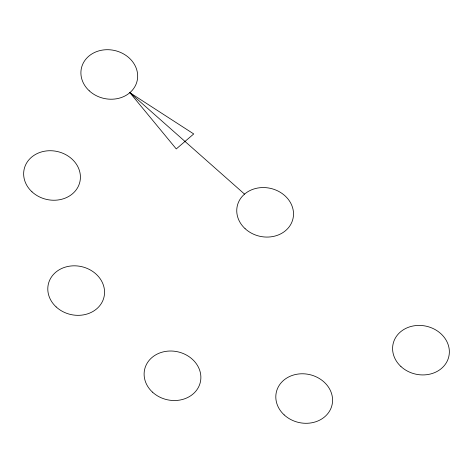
<?xml version="1.0" encoding="UTF-8"?>
<svg xmlns="http://www.w3.org/2000/svg" width="473" height="473" viewBox="0 0 473 473"><rect width="100%" height="100%" fill="white"/><g stroke="black" fill="none" stroke-linecap="round" stroke-linejoin="round"><path stroke-width="0.71" d="M129.868 92.667L193.729 133.948L176.269 148.93L129.868 92.667L244.541 194.107M245.091 228.66A28.575 24.549 12.9 0 0 292.562 220.252A28.575 24.549 12.9 0 0 257.726 188.035A28.575 24.549 12.9 0 0 245.091 228.66M400.933 366.516A28.575 24.549 12.9 0 0 448.404 358.108A28.575 24.549 12.9 0 0 413.573 325.891A28.575 24.549 12.9 0 0 400.933 366.516M284.155 414.886A28.575 24.549 12.9 0 0 331.626 406.473A28.575 24.549 12.9 0 0 296.79 374.255A28.575 24.549 12.9 0 0 284.155 414.886M152.454 392.117A28.575 24.549 12.9 0 0 199.925 383.709A28.575 24.549 12.9 0 0 165.089 351.492A28.575 24.549 12.9 0 0 152.454 392.117M56.133 306.918A28.575 24.549 12.9 0 0 103.611 298.51A28.575 24.549 12.9 0 0 68.774 266.293A28.575 24.549 12.9 0 0 56.133 306.918M31.993 191.831A28.575 24.549 12.9 0 0 79.464 183.418A28.575 24.549 12.9 0 0 44.633 151.2A28.575 24.549 12.9 0 0 31.993 191.831M89.249 90.81A28.575 24.549 12.9 0 0 136.721 82.397A28.575 24.549 12.9 0 0 101.884 50.179A28.575 24.549 12.9 0 0 89.249 90.81"/></g></svg>
